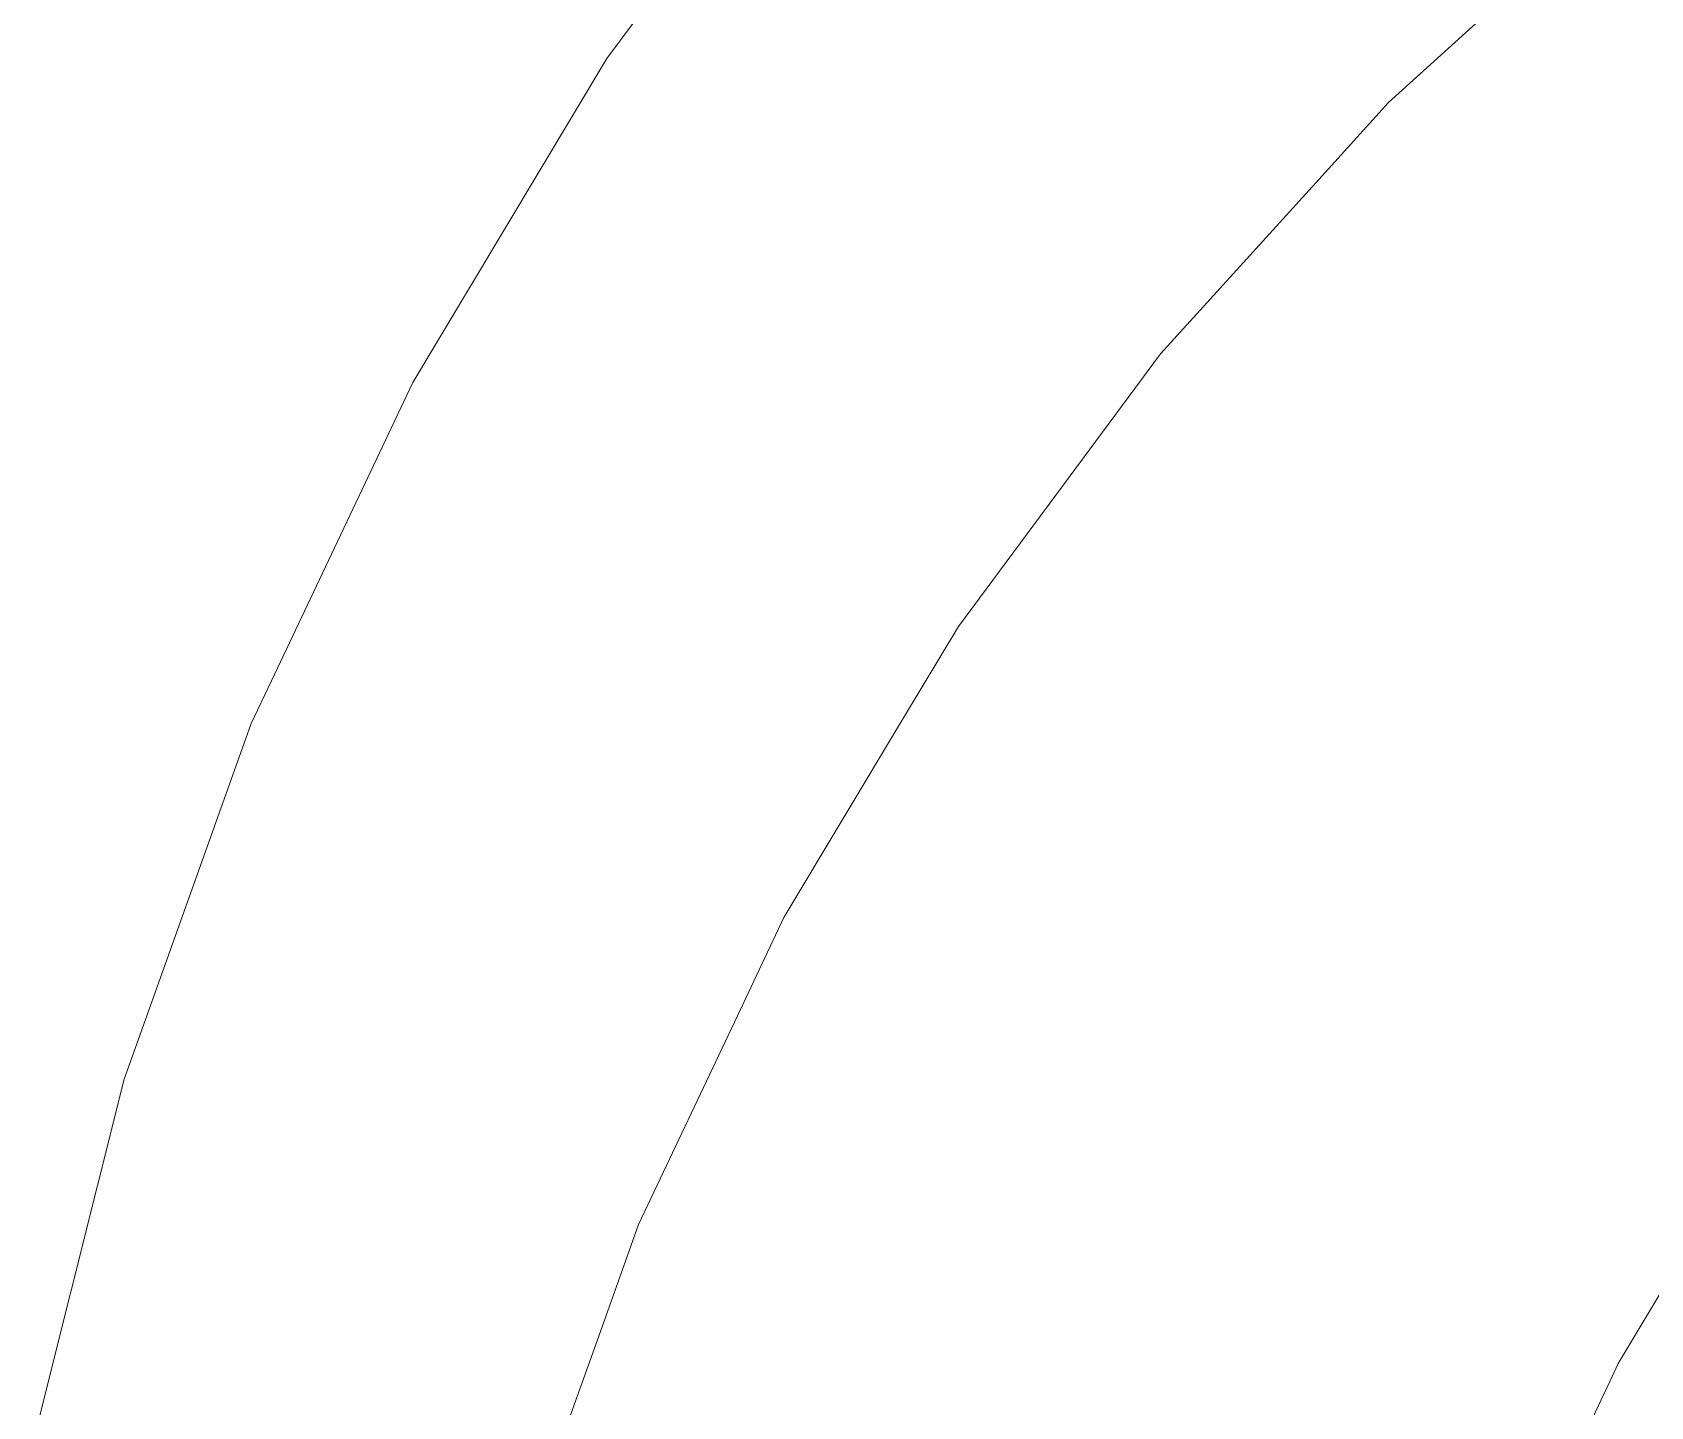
# Model space of a CAD drawing. Header units: centimetres. Extents: x -214 to 137, y -175 to 4.
# Drawn here: x -4.581 to -1.724, y -110.108 to -107.681 of the extents above; entities that cross this region are included whole.
import ezdxf

# ---------------------------------------------------------------- set-up
doc = ezdxf.new("R2010")
doc.units = ezdxf.units.CM
doc.header["$MEASUREMENT"] = 0
doc.layers.add('layer 1', color=7, linetype='Continuous')

msp = doc.modelspace()

# ---------------------------------------------------------------- linework, layer by layer
at = {"layer": 'layer 1', "color": 5, "lineweight": 9}
for points in [[(-1.88467, -107.53106), (-1.88467, -107.53106), (-2.18678, -107.80489), (-2.18678, -107.80489)], [(-1.88467, -107.53106), (-1.88467, -107.53106), (-2.18678, -107.80489), (-2.18678, -107.80489)], [(-1.88467, -107.53106), (-1.88467, -107.53106), (-2.18678, -107.80489), (-2.18678, -107.80489)], [(-1.88467, -107.53106), (-1.88467, -107.53106), (-2.18678, -107.80489), (-2.18678, -107.80489)], [(-1.88467, -107.53106), (-1.88467, -107.53106), (-2.18678, -107.80489), (-2.18678, -107.80489)], [(-1.88467, -107.53106), (-1.88467, -107.53106), (-2.18678, -107.80489), (-2.18678, -107.80489)], [(-1.88467, -107.53106), (-1.88467, -107.53106), (-2.18678, -107.80489), (-2.18678, -107.80489)], [(-1.88467, -107.53106), (-1.88467, -107.53106), (-2.18678, -107.80489), (-2.18678, -107.80489)], [(-1.88467, -107.53106), (-1.88467, -107.53106), (-2.18678, -107.80489), (-2.18678, -107.80489)], [(-1.88467, -107.53106), (-1.88467, -107.53106), (-2.18678, -107.80489), (-2.18678, -107.80489)], [(-1.88467, -107.53106), (-1.88467, -107.53106), (-2.18678, -107.80489), (-2.18678, -107.80489)], [(-1.88467, -107.53106), (-1.88467, -107.53106), (-2.18678, -107.80489), (-2.18678, -107.80489)], [(-1.88467, -107.53106), (-1.88467, -107.53106), (-2.18678, -107.80489), (-2.18678, -107.80489)], [(-1.88467, -107.53106), (-1.88467, -107.53106), (-2.18678, -107.80489), (-2.18678, -107.80489)], [(-1.88467, -107.53106), (-1.88467, -107.53106), (-2.18678, -107.80489), (-2.18678, -107.80489)], [(-1.88467, -107.53106), (-1.88467, -107.53106), (-2.18678, -107.80489), (-2.18678, -107.80489)], [(-1.88467, -107.53106), (-1.88467, -107.53106), (-2.18678, -107.80489), (-2.18678, -107.80489)], [(-1.88467, -107.53106), (-1.88467, -107.53106), (-2.18678, -107.80489), (-2.18678, -107.80489)], [(-1.88467, -107.53106), (-1.88467, -107.53106), (-2.18678, -107.80489), (-2.18678, -107.80489)], [(-1.88467, -107.53106), (-1.88467, -107.53106), (-2.18678, -107.80489), (-2.18678, -107.80489)], [(-1.88467, -107.53106), (-1.88467, -107.53106), (-2.18678, -107.80489), (-2.18678, -107.80489)], [(-1.88467, -107.53106), (-1.88467, -107.53106), (-2.18678, -107.80489), (-2.18678, -107.80489)], [(-1.88467, -107.53106), (-1.88467, -107.53106), (-2.18678, -107.80489), (-2.18678, -107.80489)], [(-1.88467, -107.53106), (-1.88467, -107.53106), (-2.18678, -107.80489), (-2.18678, -107.80489)], [(-1.88467, -107.53106), (-1.88467, -107.53106), (-2.18678, -107.80489), (-2.18678, -107.80489)], [(-3.56684, -107.72758), (-3.56684, -107.72758), (-3.51713, -107.66056), (-3.51713, -107.66056)], [(-3.56684, -107.72758), (-3.56684, -107.72758), (-3.51713, -107.66056), (-3.51713, -107.66056)], [(-3.56684, -107.72758), (-3.56684, -107.72758), (-3.51713, -107.66056), (-3.51713, -107.66056)], [(-3.56684, -107.72758), (-3.56684, -107.72758), (-3.51713, -107.66056), (-3.51713, -107.66056)], [(-3.56684, -107.72758), (-3.56684, -107.72758), (-3.51713, -107.66056), (-3.51713, -107.66056)], [(-3.86665, -108.22778), (-3.86665, -108.22778), (-3.56684, -107.72758), (-3.56684, -107.72758)], [(-3.86665, -108.22778), (-3.86665, -108.22778), (-3.56684, -107.72758), (-3.56684, -107.72758)], [(-3.86665, -108.22778), (-3.86665, -108.22778), (-3.56684, -107.72758), (-3.56684, -107.72758)], [(-3.86665, -108.22778), (-3.86665, -108.22778), (-3.56684, -107.72758), (-3.56684, -107.72758)], [(-3.86665, -108.22778), (-3.86665, -108.22778), (-3.56684, -107.72758), (-3.56684, -107.72758)], [(-2.18678, -107.80489), (-2.18678, -107.80489), (-2.31548, -107.94688), (-2.31548, -107.94688)], [(-2.18678, -107.80489), (-2.18678, -107.80489), (-2.31548, -107.94688), (-2.31548, -107.94688)], [(-2.18678, -107.80489), (-2.18678, -107.80489), (-2.31548, -107.94688), (-2.31548, -107.94688)], [(-2.18678, -107.80489), (-2.18678, -107.80489), (-2.31548, -107.94688), (-2.31548, -107.94688)], [(-2.18678, -107.80489), (-2.18678, -107.80489), (-2.31548, -107.94688), (-2.31548, -107.94688)], [(-2.18678, -107.80489), (-2.18678, -107.80489), (-2.31548, -107.94688), (-2.31548, -107.94688)], [(-2.18678, -107.80489), (-2.18678, -107.80489), (-2.31548, -107.94688), (-2.31548, -107.94688)], [(-2.18678, -107.80489), (-2.18678, -107.80489), (-2.31548, -107.94688), (-2.31548, -107.94688)], [(-2.18678, -107.80489), (-2.18678, -107.80489), (-2.31548, -107.94688), (-2.31548, -107.94688)], [(-2.18678, -107.80489), (-2.18678, -107.80489), (-2.31548, -107.94688), (-2.31548, -107.94688)], [(-2.18678, -107.80489), (-2.18678, -107.80489), (-2.31548, -107.94688), (-2.31548, -107.94688)], [(-2.18678, -107.80489), (-2.18678, -107.80489), (-2.31548, -107.94688), (-2.31548, -107.94688)], [(-2.18678, -107.80489), (-2.18678, -107.80489), (-2.31548, -107.94688), (-2.31548, -107.94688)], [(-2.18678, -107.80489), (-2.18678, -107.80489), (-2.31548, -107.94688), (-2.31548, -107.94688)], [(-2.18678, -107.80489), (-2.18678, -107.80489), (-2.31548, -107.94688), (-2.31548, -107.94688)], [(-2.18678, -107.80489), (-2.18678, -107.80489), (-2.31548, -107.94688), (-2.31548, -107.94688)], [(-2.18678, -107.80489), (-2.18678, -107.80489), (-2.31548, -107.94688), (-2.31548, -107.94688)], [(-2.18678, -107.80489), (-2.18678, -107.80489), (-2.31548, -107.94688), (-2.31548, -107.94688)], [(-2.18678, -107.80489), (-2.18678, -107.80489), (-2.31548, -107.94688), (-2.31548, -107.94688)], [(-2.18678, -107.80489), (-2.18678, -107.80489), (-2.31548, -107.94688), (-2.31548, -107.94688)], [(-2.18678, -107.80489), (-2.18678, -107.80489), (-2.31548, -107.94688), (-2.31548, -107.94688)], [(-2.18678, -107.80489), (-2.18678, -107.80489), (-2.31548, -107.94688), (-2.31548, -107.94688)], [(-2.18678, -107.80489), (-2.18678, -107.80489), (-2.31548, -107.94688), (-2.31548, -107.94688)], [(-2.18678, -107.80489), (-2.18678, -107.80489), (-2.31548, -107.94688), (-2.31548, -107.94688)], [(-2.18678, -107.80489), (-2.18678, -107.80489), (-2.31548, -107.94688), (-2.31548, -107.94688)], [(-2.31548, -107.94688), (-2.31548, -107.94688), (-2.58931, -108.24901), (-2.58931, -108.24901)], [(-2.31548, -107.94688), (-2.31548, -107.94688), (-2.58931, -108.24901), (-2.58931, -108.24901)], [(-2.31548, -107.94688), (-2.31548, -107.94688), (-2.58931, -108.24901), (-2.58931, -108.24901)], [(-2.31548, -107.94688), (-2.31548, -107.94688), (-2.58931, -108.24901), (-2.58931, -108.24901)], [(-2.31548, -107.94688), (-2.31548, -107.94688), (-2.58931, -108.24901), (-2.58931, -108.24901)], [(-2.31548, -107.94688), (-2.31548, -107.94688), (-2.58931, -108.24901), (-2.58931, -108.24901)], [(-2.31548, -107.94688), (-2.31548, -107.94688), (-2.58931, -108.24901), (-2.58931, -108.24901)], [(-2.31548, -107.94688), (-2.31548, -107.94688), (-2.58931, -108.24901), (-2.58931, -108.24901)], [(-2.31548, -107.94688), (-2.31548, -107.94688), (-2.58931, -108.24901), (-2.58931, -108.24901)], [(-2.31548, -107.94688), (-2.31548, -107.94688), (-2.58931, -108.24901), (-2.58931, -108.24901)], [(-2.31548, -107.94688), (-2.31548, -107.94688), (-2.58931, -108.24901), (-2.58931, -108.24901)], [(-2.31548, -107.94688), (-2.31548, -107.94688), (-2.58931, -108.24901), (-2.58931, -108.24901)], [(-2.31548, -107.94688), (-2.31548, -107.94688), (-2.58931, -108.24901), (-2.58931, -108.24901)], [(-2.31548, -107.94688), (-2.31548, -107.94688), (-2.58931, -108.24901), (-2.58931, -108.24901)], [(-2.31548, -107.94688), (-2.31548, -107.94688), (-2.58931, -108.24901), (-2.58931, -108.24901)], [(-2.31548, -107.94688), (-2.31548, -107.94688), (-2.58931, -108.24901), (-2.58931, -108.24901)], [(-2.31548, -107.94688), (-2.31548, -107.94688), (-2.58931, -108.24901), (-2.58931, -108.24901)], [(-2.31548, -107.94688), (-2.31548, -107.94688), (-2.58931, -108.24901), (-2.58931, -108.24901)], [(-2.31548, -107.94688), (-2.31548, -107.94688), (-2.58931, -108.24901), (-2.58931, -108.24901)], [(-2.31548, -107.94688), (-2.31548, -107.94688), (-2.58931, -108.24901), (-2.58931, -108.24901)], [(-2.31548, -107.94688), (-2.31548, -107.94688), (-2.58931, -108.24901), (-2.58931, -108.24901)], [(-2.31548, -107.94688), (-2.31548, -107.94688), (-2.58931, -108.24901), (-2.58931, -108.24901)], [(-2.31548, -107.94688), (-2.31548, -107.94688), (-2.58931, -108.24901), (-2.58931, -108.24901)], [(-2.31548, -107.94688), (-2.31548, -107.94688), (-2.58931, -108.24901), (-2.58931, -108.24901)], [(-2.31548, -107.94688), (-2.31548, -107.94688), (-2.58931, -108.24901), (-2.58931, -108.24901)], [(-3.90955, -108.29935), (-3.90955, -108.29935), (-3.86665, -108.22778), (-3.86665, -108.22778)], [(-3.90955, -108.29935), (-3.90955, -108.29935), (-3.86665, -108.22778), (-3.86665, -108.22778)], [(-3.90955, -108.29935), (-3.90955, -108.29935), (-3.86665, -108.22778), (-3.86665, -108.22778)], [(-3.90955, -108.29935), (-3.90955, -108.29935), (-3.86665, -108.22778), (-3.86665, -108.22778)], [(-3.90955, -108.29935), (-3.90955, -108.29935), (-3.86665, -108.22778), (-3.86665, -108.22778)], [(-2.58931, -108.24901), (-2.58931, -108.24901), (-2.70347, -108.40293), (-2.70347, -108.40293)], [(-2.58931, -108.24901), (-2.58931, -108.24901), (-2.70347, -108.40293), (-2.70347, -108.40293)], [(-2.58931, -108.24901), (-2.58931, -108.24901), (-2.70347, -108.40293), (-2.70347, -108.40293)], [(-2.58931, -108.24901), (-2.58931, -108.24901), (-2.70347, -108.40293), (-2.70347, -108.40293)], [(-2.58931, -108.24901), (-2.58931, -108.24901), (-2.70347, -108.40293), (-2.70347, -108.40293)], [(-2.58931, -108.24901), (-2.58931, -108.24901), (-2.70347, -108.40293), (-2.70347, -108.40293)], [(-2.58931, -108.24901), (-2.58931, -108.24901), (-2.70347, -108.40293), (-2.70347, -108.40293)], [(-2.58931, -108.24901), (-2.58931, -108.24901), (-2.70347, -108.40293), (-2.70347, -108.40293)], [(-2.58931, -108.24901), (-2.58931, -108.24901), (-2.70347, -108.40293), (-2.70347, -108.40293)], [(-2.58931, -108.24901), (-2.58931, -108.24901), (-2.70347, -108.40293), (-2.70347, -108.40293)], [(-2.58931, -108.24901), (-2.58931, -108.24901), (-2.70347, -108.40293), (-2.70347, -108.40293)], [(-2.58931, -108.24901), (-2.58931, -108.24901), (-2.70347, -108.40293), (-2.70347, -108.40293)], [(-2.58931, -108.24901), (-2.58931, -108.24901), (-2.70347, -108.40293), (-2.70347, -108.40293)], [(-2.58931, -108.24901), (-2.58931, -108.24901), (-2.70347, -108.40293), (-2.70347, -108.40293)], [(-2.58931, -108.24901), (-2.58931, -108.24901), (-2.70347, -108.40293), (-2.70347, -108.40293)], [(-2.58931, -108.24901), (-2.58931, -108.24901), (-2.70347, -108.40293), (-2.70347, -108.40293)], [(-2.58931, -108.24901), (-2.58931, -108.24901), (-2.70347, -108.40293), (-2.70347, -108.40293)], [(-2.58931, -108.24901), (-2.58931, -108.24901), (-2.70347, -108.40293), (-2.70347, -108.40293)], [(-2.58931, -108.24901), (-2.58931, -108.24901), (-2.70347, -108.40293), (-2.70347, -108.40293)], [(-2.58931, -108.24901), (-2.58931, -108.24901), (-2.70347, -108.40293), (-2.70347, -108.40293)], [(-2.58931, -108.24901), (-2.58931, -108.24901), (-2.70347, -108.40293), (-2.70347, -108.40293)], [(-2.58931, -108.24901), (-2.58931, -108.24901), (-2.70347, -108.40293), (-2.70347, -108.40293)], [(-2.58931, -108.24901), (-2.58931, -108.24901), (-2.70347, -108.40293), (-2.70347, -108.40293)], [(-2.58931, -108.24901), (-2.58931, -108.24901), (-2.70347, -108.40293), (-2.70347, -108.40293)], [(-2.58931, -108.24901), (-2.58931, -108.24901), (-2.70347, -108.40293), (-2.70347, -108.40293)], [(-4.15889, -108.82653), (-4.15889, -108.82653), (-3.90955, -108.29935), (-3.90955, -108.29935)], [(-4.15889, -108.82653), (-4.15889, -108.82653), (-3.90955, -108.29935), (-3.90955, -108.29935)], [(-4.15889, -108.82653), (-4.15889, -108.82653), (-3.90955, -108.29935), (-3.90955, -108.29935)], [(-4.15889, -108.82653), (-4.15889, -108.82653), (-3.90955, -108.29935), (-3.90955, -108.29935)], [(-4.15889, -108.82653), (-4.15889, -108.82653), (-3.90955, -108.29935), (-3.90955, -108.29935)], [(-2.70347, -108.40293), (-2.70347, -108.40293), (-2.94637, -108.73043), (-2.94637, -108.73043)], [(-2.70347, -108.40293), (-2.70347, -108.40293), (-2.94637, -108.73043), (-2.94637, -108.73043)], [(-2.70347, -108.40293), (-2.70347, -108.40293), (-2.94637, -108.73043), (-2.94637, -108.73043)], [(-2.70347, -108.40293), (-2.70347, -108.40293), (-2.94637, -108.73043), (-2.94637, -108.73043)], [(-2.70347, -108.40293), (-2.70347, -108.40293), (-2.94637, -108.73043), (-2.94637, -108.73043)], [(-2.70347, -108.40293), (-2.70347, -108.40293), (-2.94637, -108.73043), (-2.94637, -108.73043)], [(-2.70347, -108.40293), (-2.70347, -108.40293), (-2.94637, -108.73043), (-2.94637, -108.73043)], [(-2.70347, -108.40293), (-2.70347, -108.40293), (-2.94637, -108.73043), (-2.94637, -108.73043)], [(-2.70347, -108.40293), (-2.70347, -108.40293), (-2.94637, -108.73043), (-2.94637, -108.73043)], [(-2.70347, -108.40293), (-2.70347, -108.40293), (-2.94637, -108.73043), (-2.94637, -108.73043)], [(-2.70347, -108.40293), (-2.70347, -108.40293), (-2.94637, -108.73043), (-2.94637, -108.73043)], [(-2.70347, -108.40293), (-2.70347, -108.40293), (-2.94637, -108.73043), (-2.94637, -108.73043)], [(-2.70347, -108.40293), (-2.70347, -108.40293), (-2.94637, -108.73043), (-2.94637, -108.73043)], [(-2.70347, -108.40293), (-2.70347, -108.40293), (-2.94637, -108.73043), (-2.94637, -108.73043)], [(-2.70347, -108.40293), (-2.70347, -108.40293), (-2.94637, -108.73043), (-2.94637, -108.73043)], [(-2.70347, -108.40293), (-2.70347, -108.40293), (-2.94637, -108.73043), (-2.94637, -108.73043)], [(-2.70347, -108.40293), (-2.70347, -108.40293), (-2.94637, -108.73043), (-2.94637, -108.73043)], [(-2.70347, -108.40293), (-2.70347, -108.40293), (-2.94637, -108.73043), (-2.94637, -108.73043)], [(-2.70347, -108.40293), (-2.70347, -108.40293), (-2.94637, -108.73043), (-2.94637, -108.73043)], [(-2.70347, -108.40293), (-2.70347, -108.40293), (-2.94637, -108.73043), (-2.94637, -108.73043)], [(-2.70347, -108.40293), (-2.70347, -108.40293), (-2.94637, -108.73043), (-2.94637, -108.73043)], [(-2.70347, -108.40293), (-2.70347, -108.40293), (-2.94637, -108.73043), (-2.94637, -108.73043)], [(-2.70347, -108.40293), (-2.70347, -108.40293), (-2.94637, -108.73043), (-2.94637, -108.73043)], [(-2.70347, -108.40293), (-2.70347, -108.40293), (-2.94637, -108.73043), (-2.94637, -108.73043)], [(-2.70347, -108.40293), (-2.70347, -108.40293), (-2.94637, -108.73043), (-2.94637, -108.73043)], [(-2.94637, -108.73043), (-2.94637, -108.73043), (-3.04489, -108.89481), (-3.04489, -108.89481)], [(-2.94637, -108.73043), (-2.94637, -108.73043), (-3.04489, -108.89481), (-3.04489, -108.89481)], [(-2.94637, -108.73043), (-2.94637, -108.73043), (-3.04489, -108.89481), (-3.04489, -108.89481)], [(-2.94637, -108.73043), (-2.94637, -108.73043), (-3.04489, -108.89481), (-3.04489, -108.89481)], [(-2.94637, -108.73043), (-2.94637, -108.73043), (-3.04489, -108.89481), (-3.04489, -108.89481)], [(-2.94637, -108.73043), (-2.94637, -108.73043), (-3.04489, -108.89481), (-3.04489, -108.89481)], [(-2.94637, -108.73043), (-2.94637, -108.73043), (-3.04489, -108.89481), (-3.04489, -108.89481)], [(-2.94637, -108.73043), (-2.94637, -108.73043), (-3.04489, -108.89481), (-3.04489, -108.89481)], [(-2.94637, -108.73043), (-2.94637, -108.73043), (-3.04489, -108.89481), (-3.04489, -108.89481)], [(-2.94637, -108.73043), (-2.94637, -108.73043), (-3.04489, -108.89481), (-3.04489, -108.89481)], [(-2.94637, -108.73043), (-2.94637, -108.73043), (-3.04489, -108.89481), (-3.04489, -108.89481)], [(-2.94637, -108.73043), (-2.94637, -108.73043), (-3.04489, -108.89481), (-3.04489, -108.89481)], [(-2.94637, -108.73043), (-2.94637, -108.73043), (-3.04489, -108.89481), (-3.04489, -108.89481)], [(-2.94637, -108.73043), (-2.94637, -108.73043), (-3.04489, -108.89481), (-3.04489, -108.89481)], [(-2.94637, -108.73043), (-2.94637, -108.73043), (-3.04489, -108.89481), (-3.04489, -108.89481)], [(-2.94637, -108.73043), (-2.94637, -108.73043), (-3.04489, -108.89481), (-3.04489, -108.89481)], [(-2.94637, -108.73043), (-2.94637, -108.73043), (-3.04489, -108.89481), (-3.04489, -108.89481)], [(-2.94637, -108.73043), (-2.94637, -108.73043), (-3.04489, -108.89481), (-3.04489, -108.89481)], [(-2.94637, -108.73043), (-2.94637, -108.73043), (-3.04489, -108.89481), (-3.04489, -108.89481)], [(-2.94637, -108.73043), (-2.94637, -108.73043), (-3.04489, -108.89481), (-3.04489, -108.89481)], [(-2.94637, -108.73043), (-2.94637, -108.73043), (-3.04489, -108.89481), (-3.04489, -108.89481)], [(-2.94637, -108.73043), (-2.94637, -108.73043), (-3.04489, -108.89481), (-3.04489, -108.89481)], [(-2.94637, -108.73043), (-2.94637, -108.73043), (-3.04489, -108.89481), (-3.04489, -108.89481)], [(-2.94637, -108.73043), (-2.94637, -108.73043), (-3.04489, -108.89481), (-3.04489, -108.89481)], [(-2.94637, -108.73043), (-2.94637, -108.73043), (-3.04489, -108.89481), (-3.04489, -108.89481)], [(-4.19456, -108.90196), (-4.19456, -108.90196), (-4.15889, -108.82653), (-4.15889, -108.82653)], [(-4.19456, -108.90196), (-4.19456, -108.90196), (-4.15889, -108.82653), (-4.15889, -108.82653)], [(-4.19456, -108.90196), (-4.19456, -108.90196), (-4.15889, -108.82653), (-4.15889, -108.82653)], [(-4.19456, -108.90196), (-4.19456, -108.90196), (-4.15889, -108.82653), (-4.15889, -108.82653)], [(-4.19456, -108.90196), (-4.19456, -108.90196), (-4.15889, -108.82653), (-4.15889, -108.82653)], [(-3.04489, -108.89481), (-3.04489, -108.89481), (-3.25451, -109.24455), (-3.25451, -109.24455)], [(-3.04489, -108.89481), (-3.04489, -108.89481), (-3.25451, -109.24455), (-3.25451, -109.24455)], [(-3.04489, -108.89481), (-3.04489, -108.89481), (-3.25451, -109.24455), (-3.25451, -109.24455)], [(-3.04489, -108.89481), (-3.04489, -108.89481), (-3.25451, -109.24455), (-3.25451, -109.24455)], [(-3.04489, -108.89481), (-3.04489, -108.89481), (-3.25451, -109.24455), (-3.25451, -109.24455)], [(-3.04489, -108.89481), (-3.04489, -108.89481), (-3.25451, -109.24455), (-3.25451, -109.24455)], [(-3.04489, -108.89481), (-3.04489, -108.89481), (-3.25451, -109.24455), (-3.25451, -109.24455)], [(-3.04489, -108.89481), (-3.04489, -108.89481), (-3.25451, -109.24455), (-3.25451, -109.24455)], [(-3.04489, -108.89481), (-3.04489, -108.89481), (-3.25451, -109.24455), (-3.25451, -109.24455)], [(-3.04489, -108.89481), (-3.04489, -108.89481), (-3.25451, -109.24455), (-3.25451, -109.24455)], [(-3.04489, -108.89481), (-3.04489, -108.89481), (-3.25451, -109.24455), (-3.25451, -109.24455)], [(-3.04489, -108.89481), (-3.04489, -108.89481), (-3.25451, -109.24455), (-3.25451, -109.24455)], [(-3.04489, -108.89481), (-3.04489, -108.89481), (-3.25451, -109.24455), (-3.25451, -109.24455)], [(-3.04489, -108.89481), (-3.04489, -108.89481), (-3.25451, -109.24455), (-3.25451, -109.24455)], [(-3.04489, -108.89481), (-3.04489, -108.89481), (-3.25451, -109.24455), (-3.25451, -109.24455)], [(-3.04489, -108.89481), (-3.04489, -108.89481), (-3.25451, -109.24455), (-3.25451, -109.24455)], [(-3.04489, -108.89481), (-3.04489, -108.89481), (-3.25451, -109.24455), (-3.25451, -109.24455)], [(-3.04489, -108.89481), (-3.04489, -108.89481), (-3.25451, -109.24455), (-3.25451, -109.24455)], [(-3.04489, -108.89481), (-3.04489, -108.89481), (-3.25451, -109.24455), (-3.25451, -109.24455)], [(-3.04489, -108.89481), (-3.04489, -108.89481), (-3.25451, -109.24455), (-3.25451, -109.24455)], [(-3.04489, -108.89481), (-3.04489, -108.89481), (-3.25451, -109.24455), (-3.25451, -109.24455)], [(-3.04489, -108.89481), (-3.04489, -108.89481), (-3.25451, -109.24455), (-3.25451, -109.24455)], [(-3.04489, -108.89481), (-3.04489, -108.89481), (-3.25451, -109.24455), (-3.25451, -109.24455)], [(-3.04489, -108.89481), (-3.04489, -108.89481), (-3.25451, -109.24455), (-3.25451, -109.24455)], [(-3.04489, -108.89481), (-3.04489, -108.89481), (-3.25451, -109.24455), (-3.25451, -109.24455)], [(-4.39103, -109.45105), (-4.39103, -109.45105), (-4.19456, -108.90196), (-4.19456, -108.90196)], [(-4.39103, -109.45105), (-4.39103, -109.45105), (-4.19456, -108.90196), (-4.19456, -108.90196)], [(-4.39103, -109.45105), (-4.39103, -109.45105), (-4.19456, -108.90196), (-4.19456, -108.90196)], [(-4.39103, -109.45105), (-4.39103, -109.45105), (-4.19456, -108.90196), (-4.19456, -108.90196)], [(-4.39103, -109.45105), (-4.39103, -109.45105), (-4.19456, -108.90196), (-4.19456, -108.90196)], [(-3.25451, -109.24455), (-3.25451, -109.24455), (-3.33644, -109.41779), (-3.33644, -109.41779)], [(-3.25451, -109.24455), (-3.25451, -109.24455), (-3.33644, -109.41779), (-3.33644, -109.41779)], [(-3.25451, -109.24455), (-3.25451, -109.24455), (-3.33644, -109.41779), (-3.33644, -109.41779)], [(-3.25451, -109.24455), (-3.25451, -109.24455), (-3.33644, -109.41779), (-3.33644, -109.41779)], [(-3.25451, -109.24455), (-3.25451, -109.24455), (-3.33644, -109.41779), (-3.33644, -109.41779)], [(-3.25451, -109.24455), (-3.25451, -109.24455), (-3.33644, -109.41779), (-3.33644, -109.41779)], [(-3.25451, -109.24455), (-3.25451, -109.24455), (-3.33644, -109.41779), (-3.33644, -109.41779)], [(-3.25451, -109.24455), (-3.25451, -109.24455), (-3.33644, -109.41779), (-3.33644, -109.41779)], [(-3.25451, -109.24455), (-3.25451, -109.24455), (-3.33644, -109.41779), (-3.33644, -109.41779)], [(-3.25451, -109.24455), (-3.25451, -109.24455), (-3.33644, -109.41779), (-3.33644, -109.41779)], [(-3.25451, -109.24455), (-3.25451, -109.24455), (-3.33644, -109.41779), (-3.33644, -109.41779)], [(-3.25451, -109.24455), (-3.25451, -109.24455), (-3.33644, -109.41779), (-3.33644, -109.41779)], [(-3.25451, -109.24455), (-3.25451, -109.24455), (-3.33644, -109.41779), (-3.33644, -109.41779)], [(-3.25451, -109.24455), (-3.25451, -109.24455), (-3.33644, -109.41779), (-3.33644, -109.41779)], [(-3.25451, -109.24455), (-3.25451, -109.24455), (-3.33644, -109.41779), (-3.33644, -109.41779)], [(-3.25451, -109.24455), (-3.25451, -109.24455), (-3.33644, -109.41779), (-3.33644, -109.41779)], [(-3.25451, -109.24455), (-3.25451, -109.24455), (-3.33644, -109.41779), (-3.33644, -109.41779)], [(-3.25451, -109.24455), (-3.25451, -109.24455), (-3.33644, -109.41779), (-3.33644, -109.41779)], [(-3.25451, -109.24455), (-3.25451, -109.24455), (-3.33644, -109.41779), (-3.33644, -109.41779)], [(-3.25451, -109.24455), (-3.25451, -109.24455), (-3.33644, -109.41779), (-3.33644, -109.41779)], [(-3.25451, -109.24455), (-3.25451, -109.24455), (-3.33644, -109.41779), (-3.33644, -109.41779)], [(-3.25451, -109.24455), (-3.25451, -109.24455), (-3.33644, -109.41779), (-3.33644, -109.41779)], [(-3.25451, -109.24455), (-3.25451, -109.24455), (-3.33644, -109.41779), (-3.33644, -109.41779)], [(-3.25451, -109.24455), (-3.25451, -109.24455), (-3.33644, -109.41779), (-3.33644, -109.41779)], [(-3.25451, -109.24455), (-3.25451, -109.24455), (-3.33644, -109.41779), (-3.33644, -109.41779)], [(-3.33644, -109.41779), (-3.33644, -109.41779), (-3.51078, -109.78638), (-3.51078, -109.78638)], [(-3.33644, -109.41779), (-3.33644, -109.41779), (-3.51078, -109.78638), (-3.51078, -109.78638)], [(-3.33644, -109.41779), (-3.33644, -109.41779), (-3.51078, -109.78638), (-3.51078, -109.78638)], [(-3.33644, -109.41779), (-3.33644, -109.41779), (-3.51078, -109.78638), (-3.51078, -109.78638)], [(-3.33644, -109.41779), (-3.33644, -109.41779), (-3.51078, -109.78638), (-3.51078, -109.78638)], [(-3.33644, -109.41779), (-3.33644, -109.41779), (-3.51078, -109.78638), (-3.51078, -109.78638)], [(-3.33644, -109.41779), (-3.33644, -109.41779), (-3.51078, -109.78638), (-3.51078, -109.78638)], [(-3.33644, -109.41779), (-3.33644, -109.41779), (-3.51078, -109.78638), (-3.51078, -109.78638)], [(-3.33644, -109.41779), (-3.33644, -109.41779), (-3.51078, -109.78638), (-3.51078, -109.78638)], [(-3.33644, -109.41779), (-3.33644, -109.41779), (-3.51078, -109.78638), (-3.51078, -109.78638)], [(-3.33644, -109.41779), (-3.33644, -109.41779), (-3.51078, -109.78638), (-3.51078, -109.78638)], [(-3.33644, -109.41779), (-3.33644, -109.41779), (-3.51078, -109.78638), (-3.51078, -109.78638)], [(-3.33644, -109.41779), (-3.33644, -109.41779), (-3.51078, -109.78638), (-3.51078, -109.78638)], [(-3.33644, -109.41779), (-3.33644, -109.41779), (-3.51078, -109.78638), (-3.51078, -109.78638)], [(-3.33644, -109.41779), (-3.33644, -109.41779), (-3.51078, -109.78638), (-3.51078, -109.78638)], [(-3.33644, -109.41779), (-3.33644, -109.41779), (-3.51078, -109.78638), (-3.51078, -109.78638)], [(-3.33644, -109.41779), (-3.33644, -109.41779), (-3.51078, -109.78638), (-3.51078, -109.78638)], [(-3.33644, -109.41779), (-3.33644, -109.41779), (-3.51078, -109.78638), (-3.51078, -109.78638)], [(-3.33644, -109.41779), (-3.33644, -109.41779), (-3.51078, -109.78638), (-3.51078, -109.78638)], [(-3.33644, -109.41779), (-3.33644, -109.41779), (-3.51078, -109.78638), (-3.51078, -109.78638)], [(-3.33644, -109.41779), (-3.33644, -109.41779), (-3.51078, -109.78638), (-3.51078, -109.78638)], [(-3.33644, -109.41779), (-3.33644, -109.41779), (-3.51078, -109.78638), (-3.51078, -109.78638)], [(-3.33644, -109.41779), (-3.33644, -109.41779), (-3.51078, -109.78638), (-3.51078, -109.78638)], [(-3.33644, -109.41779), (-3.33644, -109.41779), (-3.51078, -109.78638), (-3.51078, -109.78638)], [(-3.33644, -109.41779), (-3.33644, -109.41779), (-3.51078, -109.78638), (-3.51078, -109.78638)], [(-4.41914, -109.52961), (-4.41914, -109.52961), (-4.39103, -109.45105), (-4.39103, -109.45105)], [(-4.41914, -109.52961), (-4.41914, -109.52961), (-4.39103, -109.45105), (-4.39103, -109.45105)], [(-4.41914, -109.52961), (-4.41914, -109.52961), (-4.39103, -109.45105), (-4.39103, -109.45105)], [(-4.41914, -109.52961), (-4.41914, -109.52961), (-4.39103, -109.45105), (-4.39103, -109.45105)], [(-4.41914, -109.52961), (-4.41914, -109.52961), (-4.39103, -109.45105), (-4.39103, -109.45105)], [(-4.56084, -110.0953), (-4.56084, -110.0953), (-4.41914, -109.52961), (-4.41914, -109.52961)], [(-4.56084, -110.0953), (-4.56084, -110.0953), (-4.41914, -109.52961), (-4.41914, -109.52961)], [(-4.56084, -110.0953), (-4.56084, -110.0953), (-4.41914, -109.52961), (-4.41914, -109.52961)], [(-4.56084, -110.0953), (-4.56084, -110.0953), (-4.41914, -109.52961), (-4.41914, -109.52961)], [(-4.56084, -110.0953), (-4.56084, -110.0953), (-4.41914, -109.52961), (-4.41914, -109.52961)], [(-3.51078, -109.78638), (-3.51078, -109.78638), (-3.57534, -109.96682), (-3.57534, -109.96682)], [(-3.51078, -109.78638), (-3.51078, -109.78638), (-3.57534, -109.96682), (-3.57534, -109.96682)], [(-3.51078, -109.78638), (-3.51078, -109.78638), (-3.57534, -109.96682), (-3.57534, -109.96682)], [(-3.51078, -109.78638), (-3.51078, -109.78638), (-3.57534, -109.96682), (-3.57534, -109.96682)], [(-3.51078, -109.78638), (-3.51078, -109.78638), (-3.57534, -109.96682), (-3.57534, -109.96682)], [(-3.51078, -109.78638), (-3.51078, -109.78638), (-3.57534, -109.96682), (-3.57534, -109.96682)], [(-3.51078, -109.78638), (-3.51078, -109.78638), (-3.57534, -109.96682), (-3.57534, -109.96682)], [(-3.51078, -109.78638), (-3.51078, -109.78638), (-3.57534, -109.96682), (-3.57534, -109.96682)], [(-3.51078, -109.78638), (-3.51078, -109.78638), (-3.57534, -109.96682), (-3.57534, -109.96682)], [(-3.51078, -109.78638), (-3.51078, -109.78638), (-3.57534, -109.96682), (-3.57534, -109.96682)], [(-3.51078, -109.78638), (-3.51078, -109.78638), (-3.57534, -109.96682), (-3.57534, -109.96682)], [(-3.51078, -109.78638), (-3.51078, -109.78638), (-3.57534, -109.96682), (-3.57534, -109.96682)], [(-3.51078, -109.78638), (-3.51078, -109.78638), (-3.57534, -109.96682), (-3.57534, -109.96682)], [(-3.51078, -109.78638), (-3.51078, -109.78638), (-3.57534, -109.96682), (-3.57534, -109.96682)], [(-3.51078, -109.78638), (-3.51078, -109.78638), (-3.57534, -109.96682), (-3.57534, -109.96682)], [(-3.51078, -109.78638), (-3.51078, -109.78638), (-3.57534, -109.96682), (-3.57534, -109.96682)], [(-3.51078, -109.78638), (-3.51078, -109.78638), (-3.57534, -109.96682), (-3.57534, -109.96682)], [(-3.51078, -109.78638), (-3.51078, -109.78638), (-3.57534, -109.96682), (-3.57534, -109.96682)], [(-3.51078, -109.78638), (-3.51078, -109.78638), (-3.57534, -109.96682), (-3.57534, -109.96682)], [(-3.51078, -109.78638), (-3.51078, -109.78638), (-3.57534, -109.96682), (-3.57534, -109.96682)], [(-3.51078, -109.78638), (-3.51078, -109.78638), (-3.57534, -109.96682), (-3.57534, -109.96682)], [(-3.51078, -109.78638), (-3.51078, -109.78638), (-3.57534, -109.96682), (-3.57534, -109.96682)], [(-3.51078, -109.78638), (-3.51078, -109.78638), (-3.57534, -109.96682), (-3.57534, -109.96682)], [(-3.51078, -109.78638), (-3.51078, -109.78638), (-3.57534, -109.96682), (-3.57534, -109.96682)], [(-3.51078, -109.78638), (-3.51078, -109.78638), (-3.57534, -109.96682), (-3.57534, -109.96682)], [(-3.57534, -109.96682), (-3.57534, -109.96682), (-3.71271, -110.35074), (-3.71271, -110.35074)], [(-3.57534, -109.96682), (-3.57534, -109.96682), (-3.71271, -110.35074), (-3.71271, -110.35074)], [(-3.57534, -109.96682), (-3.57534, -109.96682), (-3.71271, -110.35074), (-3.71271, -110.35074)], [(-3.57534, -109.96682), (-3.57534, -109.96682), (-3.71271, -110.35074), (-3.71271, -110.35074)], [(-3.57534, -109.96682), (-3.57534, -109.96682), (-3.71271, -110.35074), (-3.71271, -110.35074)], [(-3.57534, -109.96682), (-3.57534, -109.96682), (-3.71271, -110.35074), (-3.71271, -110.35074)], [(-3.57534, -109.96682), (-3.57534, -109.96682), (-3.71271, -110.35074), (-3.71271, -110.35074)], [(-3.57534, -109.96682), (-3.57534, -109.96682), (-3.71271, -110.35074), (-3.71271, -110.35074)], [(-3.57534, -109.96682), (-3.57534, -109.96682), (-3.71271, -110.35074), (-3.71271, -110.35074)], [(-3.57534, -109.96682), (-3.57534, -109.96682), (-3.71271, -110.35074), (-3.71271, -110.35074)], [(-3.57534, -109.96682), (-3.57534, -109.96682), (-3.71271, -110.35074), (-3.71271, -110.35074)], [(-3.57534, -109.96682), (-3.57534, -109.96682), (-3.71271, -110.35074), (-3.71271, -110.35074)], [(-3.57534, -109.96682), (-3.57534, -109.96682), (-3.71271, -110.35074), (-3.71271, -110.35074)], [(-3.57534, -109.96682), (-3.57534, -109.96682), (-3.71271, -110.35074), (-3.71271, -110.35074)], [(-3.57534, -109.96682), (-3.57534, -109.96682), (-3.71271, -110.35074), (-3.71271, -110.35074)], [(-3.57534, -109.96682), (-3.57534, -109.96682), (-3.71271, -110.35074), (-3.71271, -110.35074)], [(-3.57534, -109.96682), (-3.57534, -109.96682), (-3.71271, -110.35074), (-3.71271, -110.35074)], [(-3.57534, -109.96682), (-3.57534, -109.96682), (-3.71271, -110.35074), (-3.71271, -110.35074)], [(-3.57534, -109.96682), (-3.57534, -109.96682), (-3.71271, -110.35074), (-3.71271, -110.35074)], [(-3.57534, -109.96682), (-3.57534, -109.96682), (-3.71271, -110.35074), (-3.71271, -110.35074)], [(-3.57534, -109.96682), (-3.57534, -109.96682), (-3.71271, -110.35074), (-3.71271, -110.35074)], [(-3.57534, -109.96682), (-3.57534, -109.96682), (-3.71271, -110.35074), (-3.71271, -110.35074)], [(-3.57534, -109.96682), (-3.57534, -109.96682), (-3.71271, -110.35074), (-3.71271, -110.35074)], [(-3.57534, -109.96682), (-3.57534, -109.96682), (-3.71271, -110.35074), (-3.71271, -110.35074)], [(-3.57534, -109.96682), (-3.57534, -109.96682), (-3.71271, -110.35074), (-3.71271, -110.35074)], [(-4.58111, -110.17625), (-4.58111, -110.17625), (-4.56084, -110.0953), (-4.56084, -110.0953)], [(-4.58111, -110.17625), (-4.58111, -110.17625), (-4.56084, -110.0953), (-4.56084, -110.0953)], [(-4.58111, -110.17625), (-4.58111, -110.17625), (-4.56084, -110.0953), (-4.56084, -110.0953)], [(-4.58111, -110.17625), (-4.58111, -110.17625), (-4.56084, -110.0953), (-4.56084, -110.0953)], [(-4.58111, -110.17625), (-4.58111, -110.17625), (-4.56084, -110.0953), (-4.56084, -110.0953)]]:
    msp.add_open_spline(points, degree=3, dxfattribs=at)
at = {"layer": 'layer 1', "color": 1, "lineweight": 9}
for points in [[(-1.57482, -109.68742), (-1.57482, -109.68742), (-1.78134, -110.03197), (-1.78134, -110.03197)], [(-1.57482, -109.68742), (-1.57482, -109.68742), (-1.78134, -110.03197), (-1.78134, -110.03197)], [(-1.57482, -109.68742), (-1.57482, -109.68742), (-1.78134, -110.03197), (-1.78134, -110.03197)], [(-1.57482, -109.68742), (-1.57482, -109.68742), (-1.78134, -110.03197), (-1.78134, -110.03197)], [(-1.57482, -109.68742), (-1.57482, -109.68742), (-1.78134, -110.03197), (-1.78134, -110.03197)], [(-1.57482, -109.68742), (-1.57482, -109.68742), (-1.78134, -110.03197), (-1.78134, -110.03197)], [(-1.57482, -109.68742), (-1.57482, -109.68742), (-1.78134, -110.03197), (-1.78134, -110.03197)], [(-1.57482, -109.68742), (-1.57482, -109.68742), (-1.78134, -110.03197), (-1.78134, -110.03197)], [(-1.57482, -109.68742), (-1.57482, -109.68742), (-1.78134, -110.03197), (-1.78134, -110.03197)], [(-1.57482, -109.68742), (-1.57482, -109.68742), (-1.78134, -110.03197), (-1.78134, -110.03197)], [(-1.57482, -109.68742), (-1.57482, -109.68742), (-1.78134, -110.03197), (-1.78134, -110.03197)], [(-1.57482, -109.68742), (-1.57482, -109.68742), (-1.78134, -110.03197), (-1.78134, -110.03197)], [(-1.57482, -109.68742), (-1.57482, -109.68742), (-1.78134, -110.03197), (-1.78134, -110.03197)], [(-1.57482, -109.68742), (-1.57482, -109.68742), (-1.78134, -110.03197), (-1.78134, -110.03197)], [(-1.57482, -109.68742), (-1.57482, -109.68742), (-1.78134, -110.03197), (-1.78134, -110.03197)], [(-1.57482, -109.68742), (-1.57482, -109.68742), (-1.78134, -110.03197), (-1.78134, -110.03197)], [(-1.57482, -109.68742), (-1.57482, -109.68742), (-1.78134, -110.03197), (-1.78134, -110.03197)], [(-1.57482, -109.68742), (-1.57482, -109.68742), (-1.78134, -110.03197), (-1.78134, -110.03197)], [(-1.57482, -109.68742), (-1.57482, -109.68742), (-1.78134, -110.03197), (-1.78134, -110.03197)], [(-1.57482, -109.68742), (-1.57482, -109.68742), (-1.78134, -110.03197), (-1.78134, -110.03197)], [(-1.57482, -109.68742), (-1.57482, -109.68742), (-1.78134, -110.03197), (-1.78134, -110.03197)], [(-1.57482, -109.68742), (-1.57482, -109.68742), (-1.78134, -110.03197), (-1.78134, -110.03197)], [(-1.57482, -109.68742), (-1.57482, -109.68742), (-1.78134, -110.03197), (-1.78134, -110.03197)], [(-1.57482, -109.68742), (-1.57482, -109.68742), (-1.78134, -110.03197), (-1.78134, -110.03197)], [(-1.57482, -109.68742), (-1.57482, -109.68742), (-1.78134, -110.03197), (-1.78134, -110.03197)], [(-1.78134, -110.03197), (-1.78134, -110.03197), (-1.79577, -110.06249), (-1.79577, -110.06249)], [(-1.78134, -110.03197), (-1.78134, -110.03197), (-1.79577, -110.06249), (-1.79577, -110.06249)], [(-1.78134, -110.03197), (-1.78134, -110.03197), (-1.79577, -110.06249), (-1.79577, -110.06249)], [(-1.78134, -110.03197), (-1.78134, -110.03197), (-1.79577, -110.06249), (-1.79577, -110.06249)], [(-1.78134, -110.03197), (-1.78134, -110.03197), (-1.79577, -110.06249), (-1.79577, -110.06249)], [(-1.78134, -110.03197), (-1.78134, -110.03197), (-1.79577, -110.06249), (-1.79577, -110.06249)], [(-1.78134, -110.03197), (-1.78134, -110.03197), (-1.79577, -110.06249), (-1.79577, -110.06249)], [(-1.78134, -110.03197), (-1.78134, -110.03197), (-1.79577, -110.06249), (-1.79577, -110.06249)], [(-1.78134, -110.03197), (-1.78134, -110.03197), (-1.79577, -110.06249), (-1.79577, -110.06249)], [(-1.78134, -110.03197), (-1.78134, -110.03197), (-1.79577, -110.06249), (-1.79577, -110.06249)], [(-1.78134, -110.03197), (-1.78134, -110.03197), (-1.79577, -110.06249), (-1.79577, -110.06249)], [(-1.78134, -110.03197), (-1.78134, -110.03197), (-1.79577, -110.06249), (-1.79577, -110.06249)], [(-1.78134, -110.03197), (-1.78134, -110.03197), (-1.79577, -110.06249), (-1.79577, -110.06249)], [(-1.78134, -110.03197), (-1.78134, -110.03197), (-1.79577, -110.06249), (-1.79577, -110.06249)], [(-1.78134, -110.03197), (-1.78134, -110.03197), (-1.79577, -110.06249), (-1.79577, -110.06249)], [(-1.78134, -110.03197), (-1.78134, -110.03197), (-1.79577, -110.06249), (-1.79577, -110.06249)], [(-1.78134, -110.03197), (-1.78134, -110.03197), (-1.79577, -110.06249), (-1.79577, -110.06249)], [(-1.78134, -110.03197), (-1.78134, -110.03197), (-1.79577, -110.06249), (-1.79577, -110.06249)], [(-1.78134, -110.03197), (-1.78134, -110.03197), (-1.79577, -110.06249), (-1.79577, -110.06249)], [(-1.78134, -110.03197), (-1.78134, -110.03197), (-1.79577, -110.06249), (-1.79577, -110.06249)], [(-1.78134, -110.03197), (-1.78134, -110.03197), (-1.79577, -110.06249), (-1.79577, -110.06249)], [(-1.78134, -110.03197), (-1.78134, -110.03197), (-1.79577, -110.06249), (-1.79577, -110.06249)], [(-1.78134, -110.03197), (-1.78134, -110.03197), (-1.79577, -110.06249), (-1.79577, -110.06249)], [(-1.78134, -110.03197), (-1.78134, -110.03197), (-1.79577, -110.06249), (-1.79577, -110.06249)], [(-1.78134, -110.03197), (-1.78134, -110.03197), (-1.79577, -110.06249), (-1.79577, -110.06249)], [(-1.79577, -110.06249), (-1.79577, -110.06249), (-1.96753, -110.42563), (-1.96753, -110.42563)], [(-1.79577, -110.06249), (-1.79577, -110.06249), (-1.96753, -110.42563), (-1.96753, -110.42563)], [(-1.79577, -110.06249), (-1.79577, -110.06249), (-1.96753, -110.42563), (-1.96753, -110.42563)], [(-1.79577, -110.06249), (-1.79577, -110.06249), (-1.96753, -110.42563), (-1.96753, -110.42563)], [(-1.79577, -110.06249), (-1.79577, -110.06249), (-1.96753, -110.42563), (-1.96753, -110.42563)], [(-1.79577, -110.06249), (-1.79577, -110.06249), (-1.96753, -110.42563), (-1.96753, -110.42563)], [(-1.79577, -110.06249), (-1.79577, -110.06249), (-1.96753, -110.42563), (-1.96753, -110.42563)], [(-1.79577, -110.06249), (-1.79577, -110.06249), (-1.96753, -110.42563), (-1.96753, -110.42563)], [(-1.79577, -110.06249), (-1.79577, -110.06249), (-1.96753, -110.42563), (-1.96753, -110.42563)], [(-1.79577, -110.06249), (-1.79577, -110.06249), (-1.96753, -110.42563), (-1.96753, -110.42563)], [(-1.79577, -110.06249), (-1.79577, -110.06249), (-1.96753, -110.42563), (-1.96753, -110.42563)], [(-1.79577, -110.06249), (-1.79577, -110.06249), (-1.96753, -110.42563), (-1.96753, -110.42563)], [(-1.79577, -110.06249), (-1.79577, -110.06249), (-1.96753, -110.42563), (-1.96753, -110.42563)], [(-1.79577, -110.06249), (-1.79577, -110.06249), (-1.96753, -110.42563), (-1.96753, -110.42563)], [(-1.79577, -110.06249), (-1.79577, -110.06249), (-1.96753, -110.42563), (-1.96753, -110.42563)], [(-1.79577, -110.06249), (-1.79577, -110.06249), (-1.96753, -110.42563), (-1.96753, -110.42563)], [(-1.79577, -110.06249), (-1.79577, -110.06249), (-1.96753, -110.42563), (-1.96753, -110.42563)], [(-1.79577, -110.06249), (-1.79577, -110.06249), (-1.96753, -110.42563), (-1.96753, -110.42563)], [(-1.79577, -110.06249), (-1.79577, -110.06249), (-1.96753, -110.42563), (-1.96753, -110.42563)], [(-1.79577, -110.06249), (-1.79577, -110.06249), (-1.96753, -110.42563), (-1.96753, -110.42563)], [(-1.79577, -110.06249), (-1.79577, -110.06249), (-1.96753, -110.42563), (-1.96753, -110.42563)], [(-1.79577, -110.06249), (-1.79577, -110.06249), (-1.96753, -110.42563), (-1.96753, -110.42563)], [(-1.79577, -110.06249), (-1.79577, -110.06249), (-1.96753, -110.42563), (-1.96753, -110.42563)], [(-1.79577, -110.06249), (-1.79577, -110.06249), (-1.96753, -110.42563), (-1.96753, -110.42563)], [(-1.79577, -110.06249), (-1.79577, -110.06249), (-1.96753, -110.42563), (-1.96753, -110.42563)]]:
    msp.add_open_spline(points, degree=3, dxfattribs=at)

doc.saveas('drawing.dxf')
